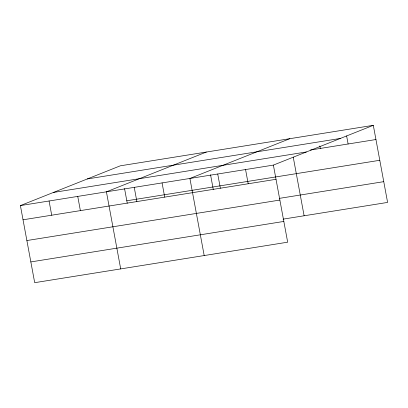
<?xml version="1.0" encoding="UTF-8"?>
<svg xmlns="http://www.w3.org/2000/svg" width="408" height="408" viewBox="0 0 408 408"><rect width="100%" height="100%" fill="white"/><g stroke="black" fill="none" stroke-linecap="round" stroke-linejoin="round"><path stroke-width="0.61" d="M373.31 125.322L273.385 165.097L287.676 242.189L34.69 282.678L20.4 205.586L120.324 165.811L373.31 125.322L387.6 202.414L283.086 219.142M206.341 152.046L106.417 191.821L120.702 268.913M289.828 138.684L189.904 178.459L204.189 255.551M87.348 178.939L340.338 138.45M310.391 150.022L375.947 139.531M53.377 192.459L306.362 151.97M20.4 205.586L273.385 165.097M126.801 200.772L379.792 160.283M23.032 219.795L276.022 179.306M279.24 198.39L383.755 181.662M26.877 240.547L279.868 200.058M30.84 261.926L283.83 221.437M346.627 135.956L348.116 143.983M319.831 145.967L320.29 148.436M293.25 157.167L304.113 215.776M245.56 169.549L248.191 183.758M217.729 174.007L220.366 188.21M210.559 174.797L213.272 189.45M162.073 182.911L164.704 197.12M134.242 187.364L136.879 201.572M124.542 188.562L127.255 203.215M77.744 196.406L80.376 210.615M49.072 200.996L51.704 215.205"/></g></svg>
